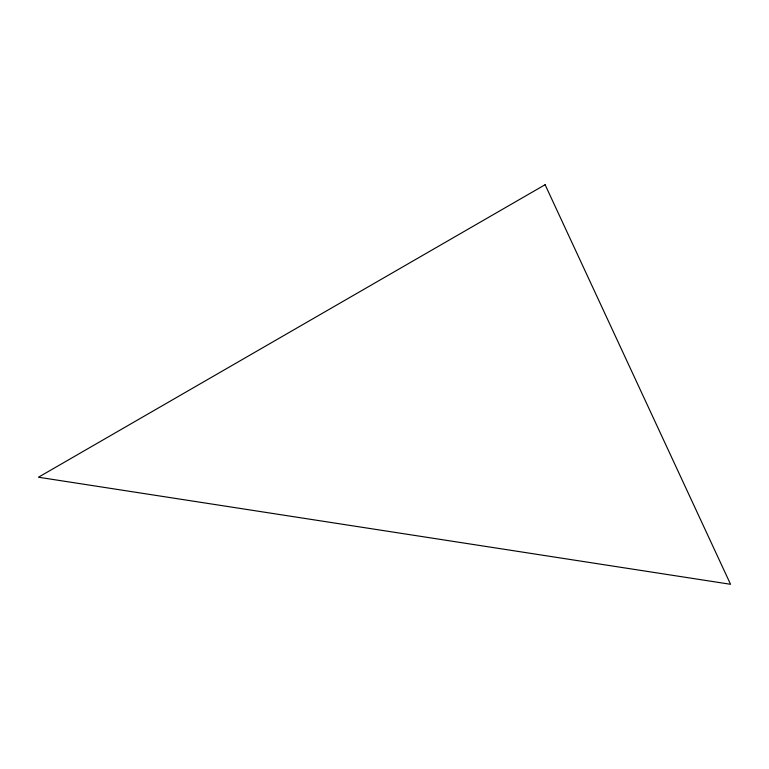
<?xml version="1.0" encoding="UTF-8"?>
<svg xmlns="http://www.w3.org/2000/svg" width="769" height="769" viewBox="0 0 769 769"><rect width="100%" height="100%" fill="white"/><g stroke="black" fill="none" stroke-linecap="round" stroke-linejoin="round"><path stroke-width="1.15" d="M545.106 184.714L38.45 477.222L730.55 584.286L545.106 184.714"/></g></svg>
